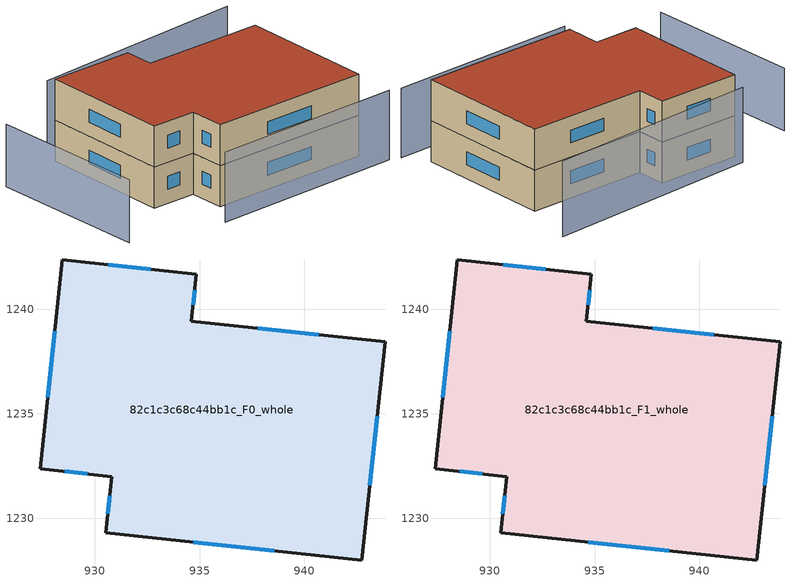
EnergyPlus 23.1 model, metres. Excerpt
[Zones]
82c1c3c68c44bb1c_F0_whole
 floor ground (EU_floor_Construction): 943.87,1238.44 942.75,1228 930.52,1229.31 930.81,1232 927.37,1232.36 928.44,1242.35 934.85,1241.67 934.62,1239.43 z0
 wall outside (EU_wall_Construction): 934.85,1241.67 928.44,1242.35 927.37,1232.36 930.81,1232 930.52,1229.31 942.75,1228 943.87,1238.44 934.62,1239.43 934.85,1241.67 z0:3
 window (EU_Window_Construction): 932.66,1241.9 930.64,1242.12 / 934.7,1240.2 934.77,1240.9 / 940.7,1238.78 937.78,1239.09 / 943.13,1231.58 943.48,1234.87 / 934.71,1228.86 938.56,1228.45 / 930.71,1231.08 930.62,1230.23 / 928.55,1232.24 929.63,1232.12 / 928.08,1238.93 927.74,1235.78 z1.03:1.97
82c1c3c68c44bb1c_F1_whole
 floor to 82c1c3c68c44bb1c_F0_whole (EU_floor_Construction): 943.87,1238.44 942.75,1228 930.52,1229.31 930.81,1232 927.37,1232.36 928.44,1242.35 934.85,1241.67 934.62,1239.43 z3
 wall outside (EU_wall_Construction): 934.85,1241.67 928.44,1242.35 927.37,1232.36 930.81,1232 930.52,1229.31 942.75,1228 943.87,1238.44 934.62,1239.43 934.85,1241.67 z3:6
 window (EU_Window_Construction): 932.66,1241.9 930.64,1242.12 / 934.7,1240.2 934.77,1240.9 / 940.7,1238.78 937.78,1239.09 / 943.13,1231.58 943.48,1234.87 / 934.71,1228.86 938.56,1228.45 / 930.71,1231.08 930.62,1230.23 / 928.55,1232.24 929.63,1232.12 / 928.08,1238.93 927.74,1235.78 z4.03:4.97
 roof outside (EU_roof_Construction): 942.75,1228 943.87,1238.44 934.62,1239.43 934.85,1241.67 928.44,1242.35 927.37,1232.36 930.81,1232 930.52,1229.31 z6
shading: 928.96,1227.37 943.67,1226.12 z0:5.1; 923.17,1241.94 922.18,1229.83 z0:4.6; 945.61,1242.59 928.7,1243.3 z0:5.5
[Building]
EU S2 Campaign: North Axis=0; Terrain=City; Solar Distribution=FullExterior
[Site:Location]
Cape.Town.Intl.AP: Latitude=-33.965; Longitude=18.602; Time Zone=2; Elevation=46
[SizingPeriod:WeatherFileDays]
AnnualSizingPeriod: Begin Month=1; Begin Day of Month=1; End Month=12; End Day of Month=31; Day of Week for Start Day=Monday; Use Weather File Daylight Saving Period=No; Use Weather File Rain and Snow Indicators=No
[MATERIAL]
EU_InternalMass_Material: Roughness=MediumRough; Thickness=0.1; Conductivity=1; Density=1800; Specific Heat=900; Thermal Absorptance=0.9; Solar Absorptance=0.7; Visible Absorptance=0.7
[MATERIAL:NOMASS] Roughness=MediumRough; Thermal Absorptance=0.9; Solar Absorptance=0.7; Visible Absorptance=0.7
Name | Thermal Resistance
EU_wall_NoMass | 0.493876
EU_roof_NoMass | 0.449382
EU_floor_NoMass | 1.25
[WINDOWMATERIAL:SIMPLEGLAZINGSYSTEM]
EU_Window_SimpleGlazing: UFactor=4.4; Solar Heat Gain Coefficient=0.85; Visible Transmittance=0.85
[CONSTRUCTION]
EU_wall_Construction: EU_wall_NoMass
EU_roof_Construction: EU_roof_NoMass
EU_floor_Construction: EU_floor_NoMass
EU_Window_Construction: EU_Window_SimpleGlazing
EU_InternalMass_Construction: EU_InternalMass_Material
[ZONE] Type=1; Multiplier=1; Ceiling Height=autocalculate; Volume=511.904; Floor Area=autocalculate; Part of Total Floor Area=Yes
82c1c3c68c44bb1c_F0_whole; 82c1c3c68c44bb1c_F1_whole
[INTERNALMASS] Construction=EU_InternalMass_Construction; Surface Area=158.458
Name | Zone or ZoneList
82c1c3c68c44bb1c_F0_whole_EU_InternalMass | 82c1c3c68c44bb1c_F0_whole
82c1c3c68c44bb1c_F1_whole_EU_InternalMass | 82c1c3c68c44bb1c_F1_whole
[OTHEREQUIPMENT] Fuel Type=Electricity; Design Level Calculation Method=Watts/Area; Power per Zone Floor Area=1; Fraction Latent=0; Fraction Radiant=0; Fraction Lost=0; Carbon Dioxide Generation Rate=0; EndUse Subcategory=EU_Step8_InternalGains
Name | Zone or ZoneList or Space or SpaceList | Schedule
EU_Step8_InternalGain_82c1c3c68c44bb1c_F0_whole_f000 | 82c1c3c68c44bb1c_F0_whole | EU_Step8_GainSchedule_82c1c3c68c44bb1c_F0_whole_f000
EU_Step8_InternalGain_82c1c3c68c44bb1c_F1_whole_f000 | 82c1c3c68c44bb1c_F1_whole | EU_Step8_GainSchedule_82c1c3c68c44bb1c_F1_whole_f000
[ZONEVENTILATION:DESIGNFLOWRATE] Schedule=EU_AlwaysOn; Design Flow Rate Calculation Method=AirChanges/Hour; Air Changes per Hour=0.64; Ventilation Type=Natural; Fan Pressure Rise=0; Fan Total Efficiency=1; Constant Term Coefficient=1; Temperature Term Coefficient=0; Velocity Term Coefficient=0; Velocity Squared Term Coefficient=0; Minimum Indoor Temperature=-100; Maximum Indoor Temperature=100; Delta Temperature=-100; Minimum Outdoor Temperature=-100; Maximum Outdoor Temperature=100; Maximum Wind Speed=40
Name | Zone or ZoneList or Space or SpaceList
EU_ConstantAir_82c1c3c68c44bb1c_F0_whole | 82c1c3c68c44bb1c_F0_whole
EU_ConstantAir_82c1c3c68c44bb1c_F1_whole | 82c1c3c68c44bb1c_F1_whole
[HVACTEMPLATE:THERMOSTAT] Constant Heating Setpoint=20; Constant Cooling Setpoint=50
EU_HeatOnly_82c1c3c68c44bb1c_F0_whole; EU_HeatOnly_82c1c3c68c44bb1c_F1_whole
[HVACTEMPLATE:ZONE:IDEALLOADSAIRSYSTEM] System Availability Schedule=EU_AlwaysOn; Maximum Heating Supply Air Temperature=50; Minimum Cooling Supply Air Temperature=13; Maximum Heating Supply Air Humidity Ratio=0.0156; Minimum Cooling Supply Air Humidity Ratio=0.0077; Heating Limit=NoLimit; Cooling Limit=NoLimit; Heating Availability Schedule=EU_AlwaysOn; Cooling Availability Schedule=EU_CoolingOff; Dehumidification Control Type=ConstantSensibleHeatRatio; Cooling Sensible Heat Ratio=0.7; Dehumidification Setpoint=60; Humidification Control Type=None; Humidification Setpoint=30; Outdoor Air Method=None; Outdoor Air Flow Rate per Person=0.00944; Outdoor Air Flow Rate per Zone Floor Area=0; Outdoor Air Flow Rate per Zone=0; Demand Controlled Ventilation Type=None; Outdoor Air Economizer Type=NoEconomizer; Heat Recovery Type=None; Sensible Heat Recovery Effectiveness=0.7; Latent Heat Recovery Effectiveness=0.65
Name | Template Thermostat
82c1c3c68c44bb1c_F0_whole | EU_HeatOnly_82c1c3c68c44bb1c_F0_whole
82c1c3c68c44bb1c_F1_whole | EU_HeatOnly_82c1c3c68c44bb1c_F1_whole
[SIZING:ZONE] Zone Cooling Design Supply Air Temperature Input Method=SupplyAirTemperature; Zone Cooling Design Supply Air Temperature=13; Zone Heating Design Supply Air Temperature Input Method=SupplyAirTemperature; Zone Heating Design Supply Air Temperature=50; Zone Cooling Design Supply Air Humidity Ratio=0.008; Zone Heating Design Supply Air Humidity Ratio=0.008; Cooling Design Air Flow Method=DesignDay; Cooling Design Air Flow Rate=0; Cooling Minimum Air Flow per Zone Floor Area=0.000762; Cooling Minimum Air Flow=0; Cooling Minimum Air Flow Fraction=0.2; Heating Design Air Flow Method=DesignDay; Heating Design Air Flow Rate=0; Heating Maximum Air Flow per Zone Floor Area=0.002032; Heating Maximum Air Flow=0.141576; Heating Maximum Air Flow Fraction=0.3; Account for Dedicated Outdoor Air System=No; Dedicated Outdoor Air System Control Strategy=NeutralSupplyAir; Dedicated Outdoor Air Low Setpoint Temperature for Design=autosize; Dedicated Outdoor Air High Setpoint Temperature for Design=autosize; Zone Load Sizing Method=Sensible Load Only No Latent Load; Zone Latent Cooling Design Supply Air Humidity Ratio Input Method=HumidityRatioDifference; Zone Cooling Design Supply Air Humidity Ratio Difference=0.005; Zone Latent Heating Design Supply Air Humidity Ratio Input Method=HumidityRatioDifference; Zone Humidification Design Supply Air Humidity Ratio Difference=0.005
82c1c3c68c44bb1c_F0_whole; 82c1c3c68c44bb1c_F1_whole
[SCHEDULE:CONSTANT]
Name | Hourly Value
EU_AlwaysOn | 1
EU_CoolingOff | 0
[SCHEDULE:FILE] Column Number=1; Rows to Skip at Top=0; Number of Hours of Data=8760; Column Separator=Comma; Interpolate to Timestep=No; Minutes per Item=60; Adjust Schedule for Daylight Savings=Yes
Name | File
EU_Step8_GainSchedule_82c1c3c68c44bb1c_F0_whole_f000 | ../../schedules/82c1c3c68c44bb1c/82c1c3c68c44bb1c_F0_whole_f000_gain.csv
EU_Step8_GainSchedule_82c1c3c68c44bb1c_F1_whole_f000 | ../../schedules/82c1c3c68c44bb1c/82c1c3c68c44bb1c_F1_whole_f000_gain.csv
